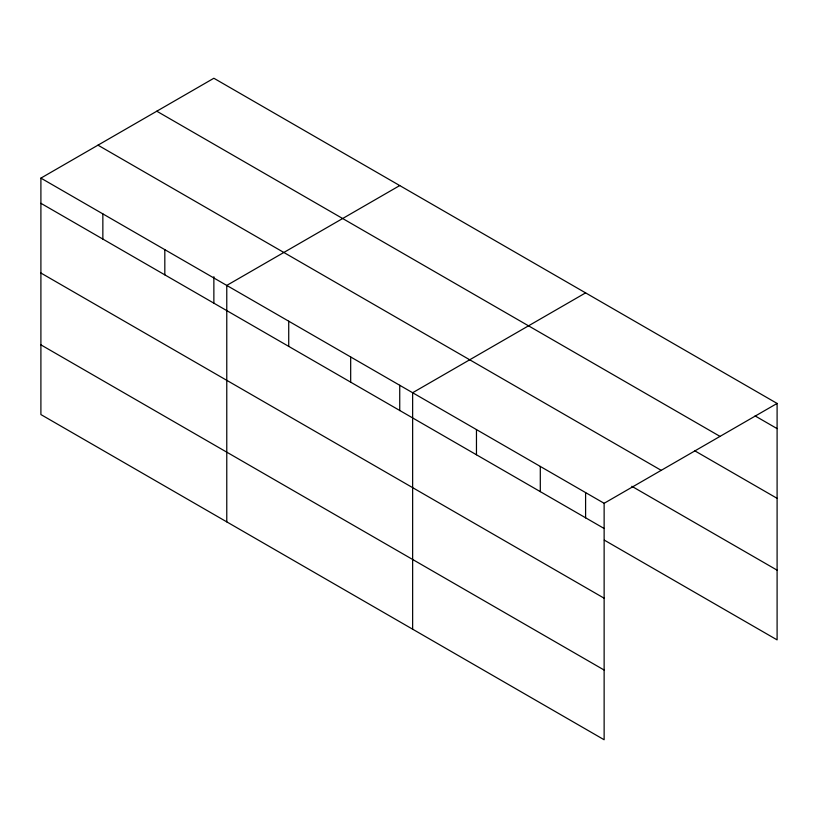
<?xml version="1.0" encoding="UTF-8"?>
<svg xmlns="http://www.w3.org/2000/svg" width="818" height="818" viewBox="0 0 818 818"><rect width="100%" height="100%" fill="white"/><g stroke="black" fill="none" stroke-linecap="round" stroke-linejoin="round"><path stroke-width="1.23" d="M40.9 178.119L604.134 503.295L604.134 739.748L40.9 414.562L40.9 178.119L213.866 78.252L777.1 403.438L777.1 639.88L604.308 540.125M399.736 185.563L226.77 285.421L226.77 521.874M585.596 292.875L412.64 392.732L412.64 629.185M604.134 503.295L777.1 403.438M755.086 415.912L777.1 428.622M156.79 111.207L720.024 436.393M694.554 450.687L777.1 498.336M97.976 145.164L661.21 470.34M631.823 486.291L777.1 570.166M40.9 203.304L604.134 528.489M40.9 273.018L604.134 598.203M40.9 344.848L604.134 670.034M585.596 492.559L585.596 517.917M540.299 466.444L540.299 491.628M476.465 429.593L476.465 454.777M399.736 385.258L399.736 410.605M350.677 356.965L350.677 382.149M288.723 321.198L288.723 346.382M213.866 276.678L213.866 303.294M164.817 249.654L164.817 274.848M102.853 213.887L102.853 239.071"/></g></svg>
